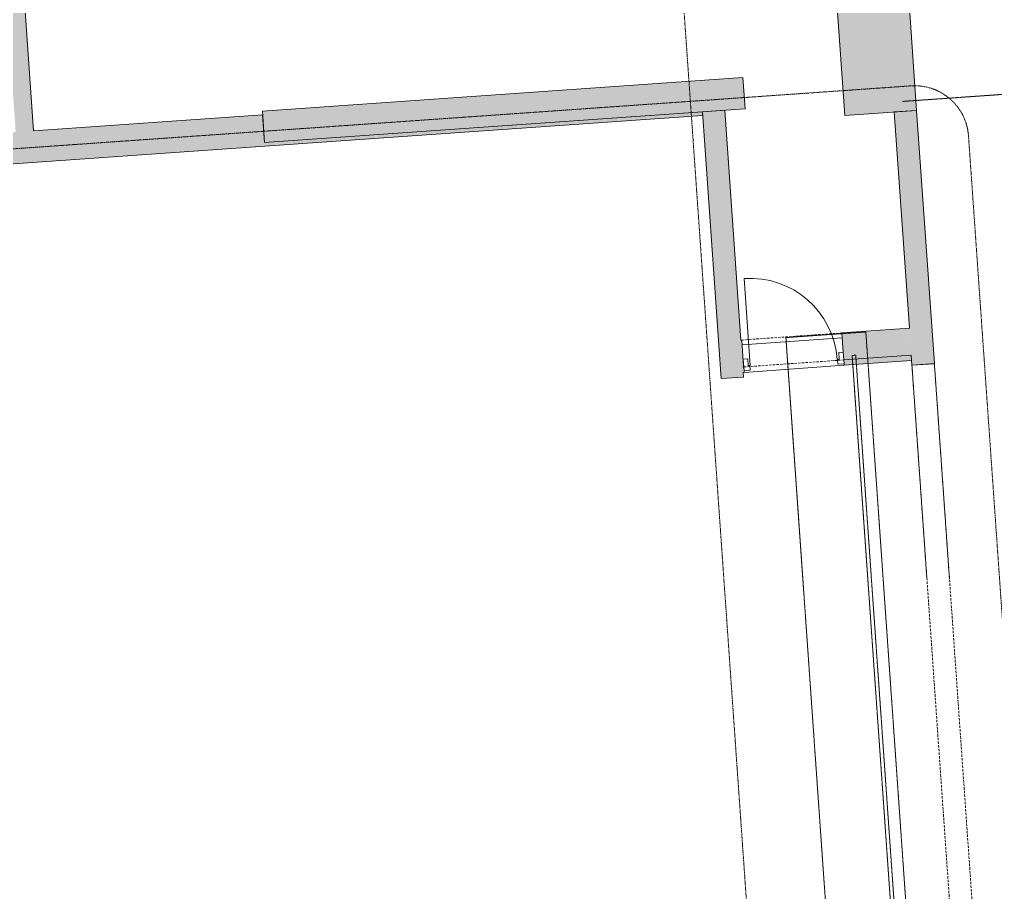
# Model space of a CAD drawing. Header units: millimetres. Extents: x 833941507 to 1669051331, y 817666127 to 1636299673.
# Drawn here: x 834443751 to 834454592, y 818018232 to 818027926 of the extents above; entities that cross this region are included whole.
import ezdxf

# ---------------------------------------------------------------- set-up
doc = ezdxf.new("R2010")
doc.units = ezdxf.units.MM
doc.header["$LTSCALE"] = 3
for name, pattern in [('3A35X-MAGP-P-MP-B02A$0$Dash 1_16_', [3.175, 1.5875, -1.5875]), ('3A35X-MAGP-P-MP-B02A$0$Long Dash', [13.5, 9, -4.5]), ('3A35X-MAGP-P-MP-B02A$0$Overhead', [1.8, 1.2, -0.6]), ('3A35X-MAGP-P-MP-B02B$0$Long Dash', [13.5, 9, -4.5]), ('3A35X-MAGP-P-MP-B02B$0$Overhead', [1.8, 1.2, -0.6])]:
    doc.linetypes.add(name, pattern=pattern)
for name, color, linetype, lineweight in [('3A35X-MAGP-P-MP-B02A$0$A-010-M_LINE', 252, 'Continuous', 5), ('3A35X-MAGP-P-MP-B02A$0$A-200-M_WALL_EXT', 252, 'Continuous', 9), ('3A35X-MAGP-P-MP-B02A$0$A-200-M_WALL_INT', 252, 'Continuous', 9), ('3A35X-MAGP-P-MP-B02A$0$A-200-M_WALL_PAT', 252, 'Continuous', 9), ('3A35X-MAGP-P-MP-B02A$0$A-230-M_FLOOR', 252, 'Continuous', 18), ('3A35X-MAGP-P-MP-B02A$0$A-325-M_DOOR', 252, 'Continuous', 5), ('3A35X-MAGP-P-MP-B02A$0$A-325-MH_DOOR', 252, '3A35X-MAGP-P-MP-B02A$0$Long Dash', 5), ('3A35X-MAGP-P-MP-B02A$0$A-770-MH_FFE_SA', 252, '3A35X-MAGP-P-MP-B02A$0$Overhead', 5), ('3A35X-MAGP-P-MP-B02A$0$Z-070_T_DETAIL', 252, 'Continuous', 5), ('3A35X-MAGP-P-MP-B02B$0$A-010-M_LINE', 252, 'Continuous', 5), ('3A35X-MAGP-P-MP-B02B$0$A-200-M_WALL_EXT', 252, 'Continuous', 9), ('3A35X-MAGP-P-MP-B02B$0$A-200-M_WALL_INT', 252, 'Continuous', 9), ('3A35X-MAGP-P-MP-B02B$0$A-200-M_WALL_PAT', 252, 'Continuous', 9), ('3A35X-MAGP-P-MP-B02B$0$A-230-M_FLOOR', 252, 'Continuous', 18), ('3A35X-MAGP-P-MP-B02B$0$A-325-M_DOOR', 252, 'Continuous', 5), ('3A35X-MAGP-P-MP-B02B$0$A-325-MH_DOOR', 252, '3A35X-MAGP-P-MP-B02B$0$Long Dash', 5), ('3A35X-MAGP-P-MP-B02B$0$A-770-MH_FFE_SA', 252, '3A35X-MAGP-P-MP-B02B$0$Overhead', 5), ('UAJ-23FLOR-h', 251, 'Continuous', 9)]:
    doc.layers.add(name, color=color, linetype=linetype, lineweight=lineweight)
doc.layers.add('UAJ-00XREF', color=7, linetype='Continuous')

# ---------------------------------------------------------------- blocks, each defined once
blk = doc.blocks.new('GBP-LTC-LB01')
at = {"layer": 'UAJ-23FLOR-h'}
h = blk.add_hatch(dxfattribs=at)
h.set_pattern_fill('EARTH,_O', color=256, scale=180, angle=45)
h.set_pattern_definition([(48.9989, (834576001.8, 818046085.3), (-112.727, 1612.5107), [1143, -1143]), (48.9989, (834575678.3, 818046366.6), (-112.727, 1612.5107), [1143, -1143]), (48.9989, (834575354.8, 818046647.8), (-112.727, 1612.5107), [1143, -1143]), (138.9989, (834575340.7, 818046849.3), (-1612.5107, -112.727), [1143, -1143]), (138.9989, (834575621.9, 818047172.8), (-1612.5107, -112.727), [1143, -1143]), (138.9989, (834575903.1, 818047496.3), (-1612.5107, -112.727), [1143, -1143])])
h.paths.add_polyline_path([(834572173, 818200349), (834310584, 818182062), (834331502, 817882832), (834364940, 817885169), (834473096, 818011284), (834480534, 818020120), (834485095, 818025710), (834491376, 818033619), (834497063, 818041013), (834493146, 818043679), (834512789, 818074029), (834518712, 818083675), (834526231, 818096325), (834534646, 818111073), (834545956, 818131981), (834557205, 818154199), (834564040, 818168497), (834570941, 818183576), (834578368, 818200696)])
h.paths.add_polyline_path([(834382131, 817956470), (834418269, 817958996), (834422062, 817963856), (834428403, 817964299), (834467239, 818010696), (834466445, 818021739), (834476098, 818035709), (834485267, 818048983), (834487015, 818051460), (834497268, 818067303), (834492893, 818129890), (834448057, 818126756), (834416897, 818105052), (834382061, 818080789), (834386167, 818022059), (834377588, 818021459)], flags=16)
edge = h.paths.add_edge_path(flags=16)
edge.add_line((834540292, 818142076), (834533466, 818141614))
edge.add_line((834533466, 818141614), (834523258, 818143863))
edge.add_line((834523258, 818143863), (834525897, 818155839))
edge.add_arc((834558382, 818267025), 115835, 237.2184, 253.71313, ccw=False)
edge.add_line((834495665, 818169638), (834498268, 818132357))
edge.add_line((834498268, 818132357), (834496346, 818130135))
edge.add_line((834496346, 818130135), (834492880, 818129893))
edge.add_line((834492880, 818129893), (834494230, 818110588))
edge.add_line((834494230, 818110588), (834496326, 818110708))
edge.add_line((834496326, 818110708), (834498420, 818080754))
edge.add_line((834498420, 818080754), (834498046, 818080727))
edge.add_line((834498046, 818080727), (834498255, 818077746))
edge.add_line((834498255, 818077746), (834503061, 818078082))
edge.add_line((834503061, 818078082), (834504980, 818081212))
edge.add_line((834504980, 818081212), (834509429, 818088471))
edge.add_line((834509429, 818088471), (834515217, 818097914))
edge.add_line((834515217, 818097914), (834526067, 818116416))
edge.add_line((834526067, 818116416), (834532489, 818127889))
edge.add_line((834532489, 818127889), (834534831, 818132146))
edge.add_line((834534831, 818132146), (834540292, 818142076))
h = blk.add_hatch(dxfattribs=at)
h.set_pattern_fill('EARTH,_O', color=256, scale=180, angle=45)
h.set_pattern_definition([(45.0000001, (-1082349.7, 54794.9), (-3e-06, 1616.4461018), [1143, -1143]), (45.0000001, (-1082652.8, 55098), (-3e-06, 1616.4461018), [1143, -1143]), (45.0000001, (-1082955.9, 55401.1), (-3e-06, 1616.4461018), [1143, -1143]), (135.0000001, (-1082955.9, 55603.1), (-1616.4461018, -3e-06), [1143, -1143]), (135.0000001, (-1082652.8, 55906.2), (-1616.4461018, -3e-06), [1143, -1143]), (135.0000001, (-1082349.7, 56209.3), (-1616.4461018, -3e-06), [1143, -1143])])
h.paths.add_polyline_path([(834669469, 818015499), (834651081, 818014214), (834651091, 818014066), (834669480, 818015352)], flags=16)
edge = h.paths.add_edge_path()
edge.add_arc((834611764, 818123015), 22001, 94.0007, 118.6887)
edge.add_line((834601202, 818142316), (834593918, 818141228))
edge.add_arc((834611768, 818123014), 25503, 93.9972, 134.4213, ccw=False)
edge.add_line((834609991, 818148455), (834618164, 818149026))
edge.add_line((834618164, 818149026), (834618408, 818145535))
edge.add_line((834618408, 818145535), (834616365, 818145392))
edge.add_line((834616365, 818145392), (834616609, 818141901))
edge.add_line((834616609, 818141901), (834611622, 818141552))
edge.add_line((834611622, 818141552), (834611378, 818145043))
edge.add_line((834611378, 818145043), (834610229, 818144963))
h.paths.add_polyline_path([(834673233, 818197366), (834607546, 818192774), (834599172, 818174435), (834588349, 818152375), (834578622, 818133891), (834568418, 818115665), (834556457, 818095618), (834546606, 818080042), (834532219, 818058624), (834523692, 818046596), (834515684, 818035708), (834508244, 818025930), (834500656, 818016266), (834489787, 818002934), (834483448, 817995421), (834478638, 817989842), (834458454, 817967379), (834441506, 817949096), (834383076, 817886437), (834482027, 817893355), (834551919, 817920009), (834634905, 817930637), (834634023, 817939309), (834633770, 817941796), (834633578, 817943687), (834508697, 817930984), (834507053, 817930191), (834506409, 817939427), (834507657, 817945567), (834503417, 818006767), (834503064, 818011763), (834514053, 818025792), (834520785, 818034889), (834526319, 818042437), (834532382, 818050706), (834536346, 818056473), (834542258, 818065226), (834550406, 818077287), (834561579, 818095002), (834574523, 818117080), (834587769, 818140310), (834609774, 818143595), (834610002, 818140336), (834634253, 818142031), (834636807, 818105492), (834642791, 818105914), (834646279, 818056033), (834640293, 818055614), (834643382, 818011425), (834641138, 818011268), (834645776, 817944928), (834639048, 817944244), (834640362, 817931328), (834651070, 817932707), (834650588, 817936476), (834685106, 817940897), (834685588, 817937128), (834691374, 817937869)])
blk = doc.blocks.new('3A35X-MAGP-P-MP-B02A')
at = {"layer": '3A35X-MAGP-P-MP-B02A$0$A-200-M_WALL_PAT'}
h = blk.add_hatch(color=256, dxfattribs=at)
h.paths.add_polyline_path([(77325, 102396), (77325, 109406), (76525, 109406), (76525, 102396), (76613, 102396)], flags=0)
h.paths.add_polyline_path([(76525, 111120), (77325, 111120), (77325, 113331), (76525, 113331), (76525, 112456)], flags=0)
for points in [[(67325, 102856), (67525, 102856), (67525, 110819), (67325, 110819), (67325, 102880)], [(73726, 102546), (75425, 102546), (75425, 102896), (70075, 102896), (70075, 102546), (72316, 102546)], [(68019, 102506), (70075, 102506), (70075, 102856), (67225, 102856), (67225, 102506), (67525, 102506)], [(73926, 102506), (74950, 102506), (74950, 102546), (70075, 102546), (70075, 102506), (73925, 102506)]]:
    blk.add_hatch(color=256, dxfattribs=at).paths.add_polyline_path(points, flags=0)
h = blk.add_hatch(color=256, dxfattribs=at)
h.paths.add_polyline_path([(74950, 90653), (75200, 90653), (75200, 93576), (74950, 93576), (74950, 92349)], flags=0)
h.paths.add_polyline_path([(74950, 99576), (75200, 99576), (75200, 102546), (74950, 102546), (74950, 99933)], flags=0)
h = blk.add_hatch(color=256, dxfattribs=at)
h.paths.add_polyline_path([(77325, 90653), (77325, 93578), (77090, 93576), (77090, 93526), (77075, 93524), (77075, 90653), (77275, 90653)], flags=0)
h.paths.add_polyline_path([(77075, 99578), (77325, 99578), (77325, 102396), (77075, 102396), (77075, 99628)], flags=0)
h = blk.add_hatch(color=256, dxfattribs=at)
h.paths.add_polyline_path([(76613, 99688), (77075, 99688), (77074, 99988), (76324, 99988), (76324, 99688), (76525, 99688)], flags=0)
h.paths.add_polyline_path([(75200, 99688), (75209, 99688), (75209, 99988), (75200, 99988), (75200, 99699)], flags=0)
h = blk.add_hatch(color=256, dxfattribs=at)
h.paths.add_polyline_path([(76525, 99628), (77075, 99628), (77075, 99688), (76324, 99688), (76324, 99628)], flags=0)
h.paths.add_polyline_path([(75200, 99628), (75210, 99630), (75209, 99688), (75200, 99688), (75200, 99646)], flags=0)
at = {"layer": '3A35X-MAGP-P-MP-B02A$0$A-010-M_LINE', "linetype": '3A35X-MAGP-P-MP-B02A$0$Overhead'}
blk.add_line((77175, 102506), (89025, 102506), dxfattribs=at)
at = {"layer": '3A35X-MAGP-P-MP-B02A$0$A-200-M_WALL_EXT', "lineweight": 13}
for p, q in [((76525, 109406), (76525, 102396)), ((77325, 102396), (77325, 109406)), ((75425, 102896), (70075, 102896)), ((70075, 102896), (70075, 102546)), ((75425, 102546), (75425, 102896)), ((70075, 102546), (75425, 102546)), ((76525, 102396), (77325, 102396))]:
    blk.add_line(p, q, dxfattribs=at)
at = {"layer": '3A35X-MAGP-P-MP-B02A$0$A-200-M_WALL_INT'}
for p, q in [((67525, 102856), (67525, 104296)), ((70075, 102856), (67525, 102856)), ((70075, 102546), (70075, 102856)), ((67225, 102506), (70075, 102506)), ((74950, 102546), (70075, 102546)), ((70075, 102506), (74950, 102506)), ((74950, 102546), (74950, 99576)), ((75200, 102546), (74950, 102546)), ((75200, 99988), (75200, 102546)), ((77075, 102396), (77075, 99988)), ((77325, 102396), (77075, 102396)), ((77325, 99578), (77325, 102396)), ((75209, 99988), (75200, 99988)), ((75209, 99688), (75209, 99988)), ((77075, 99988), (76324, 99988)), ((76324, 99988), (76324, 99776)), ((75200, 99688), (75210, 99688)), ((75210, 99628), (75210, 99646)), ((77075, 99688), (76324, 99688)), ((76324, 99646), (76324, 99628)), ((77075, 99578), (77075, 99688)), ((74950, 99576), (75200, 99576)), ((75200, 99576), (75200, 99628)), ((75200, 99628), (75210, 99628)), ((76324, 99628), (77075, 99628)), ((77075, 99578), (77325, 99578))]:
    blk.add_line(p, q, dxfattribs=at)
at = {"layer": '3A35X-MAGP-P-MP-B02A$0$A-230-M_FLOOR'}
for p, q in [((75209, 99933), (76324, 99933)), ((76324, 99628), (75210, 99628)), ((77325, 99576), (77075, 99576))]:
    blk.add_line(p, q, dxfattribs=at)
at = {"layer": '3A35X-MAGP-P-MP-B02A$0$A-325-M_DOOR'}
blk.add_line((75283, 99699), (75283, 100667), dxfattribs=at)
at = {"layer": '3A35X-MAGP-P-MP-B02A$0$A-325-M_DOOR', "lineweight": 9}
for p, q in [((75260, 99776), (75210, 99776)), ((75210, 99776), (75210, 99646)), ((75260, 99699), (75260, 99776)), ((76324, 99776), (76274, 99776)), ((76274, 99776), (76274, 99699)), ((76324, 99646), (76324, 99776)), ((75210, 99646), (75280, 99646)), ((75280, 99699), (75260, 99699)), ((75280, 99646), (75280, 99699)), ((76254, 99699), (76254, 99646)), ((76274, 99699), (76254, 99699)), ((76254, 99646), (76324, 99646))]:
    blk.add_line(p, q, dxfattribs=at)
at = {"layer": '3A35X-MAGP-P-MP-B02A$0$A-325-M_DOOR'}
blk.add_arc((75283, 99699), 968, 0, 90, dxfattribs=at)
at = {"layer": '3A35X-MAGP-P-MP-B02A$0$A-325-MH_DOOR'}
for p, q in [((75209, 99988), (76324, 99988)), ((75209, 99688), (76324, 99688)), ((77075, 93578), (77075, 99578)), ((77325, 93578), (77325, 99578))]:
    blk.add_line(p, q, dxfattribs=at)
at = {"layer": '3A35X-MAGP-P-MP-B02A$0$A-770-MH_FFE_SA'}
for p, q in [((75700, 99981), (76590, 99981)), ((75700, 93181), (75700, 99981)), ((76590, 99981), (76590, 93181)), ((76420, 99731), (76460, 99731)), ((76420, 93431), (76420, 99731)), ((76460, 99731), (76460, 93431))]:
    blk.add_line(p, q, dxfattribs=at)
at = {"layer": '3A35X-MAGP-P-MP-B02A$0$Z-070_T_DETAIL', "linetype": '3A35X-MAGP-P-MP-B02A$0$Dash 1_16_', "lineweight": 20}
for p, q in [((74825, 113289), (74825, 91838)), ((51328, 102672), (77280, 102672)), ((77880, 102072), (77880, 89981))]:
    blk.add_line(p, q, dxfattribs=at)
blk.add_arc((77280, 102072), 600, 0, 90, dxfattribs=at)
blk = doc.blocks.new('3A35X-MAGP-P-MP-B02B')
at = {"layer": '3A35X-MAGP-P-MP-B02B$0$A-200-M_WALL_PAT'}
h = blk.add_hatch(color=256, dxfattribs=at)
h.paths.add_polyline_path([(76525, 102396), (77325, 102396), (77325, 109406), (76525, 109406), (76525, 102481)], flags=0)
h.paths.add_polyline_path([(77325, 111120), (77325, 113331), (76525, 113331), (76525, 111120), (77277, 111120)], flags=0)
for points in [[(67325, 102856), (67525, 102856), (67525, 110819), (67325, 110819), (67325, 102880)], [(73726, 102546), (75425, 102546), (75425, 102896), (70075, 102896), (70075, 102546), (72175, 102546)], [(67525, 102506), (70075, 102506), (70075, 102856), (67225, 102856), (67225, 102506), (67325, 102506)], [(70075, 102506), (74950, 102506), (74950, 102546), (70075, 102546)], [(74950, 99576), (75200, 99576), (75200, 102546), (74950, 102546), (74950, 99933)], [(77325, 99578), (77325, 102396), (77075, 102396), (77075, 99578), (77090, 99578)]]:
    blk.add_hatch(color=256, dxfattribs=at).paths.add_polyline_path(points, flags=0)
h = blk.add_hatch(color=256, dxfattribs=at)
h.paths.add_polyline_path([(77075, 99688), (77074, 99988), (76324, 99988), (76324, 99688), (77075, 99688)], flags=0)
h.paths.add_polyline_path([(75200, 99688), (75209, 99688), (75209, 99988), (75200, 99988), (75200, 99699)], flags=0)
h = blk.add_hatch(color=256, dxfattribs=at)
h.paths.add_polyline_path([(77075, 99628), (77075, 99688), (76324, 99688), (76324, 99628), (77075, 99628)], flags=0)
h.paths.add_polyline_path([(75200, 99628), (75210, 99630), (75209, 99688), (75200, 99688), (75200, 99646)], flags=0)
at = {"layer": '3A35X-MAGP-P-MP-B02B$0$A-010-M_LINE', "linetype": '3A35X-MAGP-P-MP-B02B$0$Overhead'}
blk.add_line((77175, 102506), (89025, 102506), dxfattribs=at)
at = {"layer": '3A35X-MAGP-P-MP-B02B$0$A-200-M_WALL_EXT', "lineweight": 13}
for p, q in [((76525, 109406), (76525, 102396)), ((77325, 102396), (77325, 109406)), ((75425, 102896), (70075, 102896)), ((70075, 102896), (70075, 102546)), ((75425, 102546), (75425, 102896)), ((70075, 102546), (75425, 102546)), ((76525, 102396), (77325, 102396))]:
    blk.add_line(p, q, dxfattribs=at)
at = {"layer": '3A35X-MAGP-P-MP-B02B$0$A-200-M_WALL_INT'}
for p, q in [((67525, 102856), (67525, 104296)), ((70075, 102856), (67525, 102856)), ((70075, 102546), (70075, 102856)), ((67225, 102506), (70075, 102506)), ((74950, 102546), (70075, 102546)), ((70075, 102506), (74950, 102506)), ((74950, 102546), (74950, 99576)), ((75200, 102546), (74950, 102546)), ((75200, 99988), (75200, 102546)), ((77075, 102396), (77075, 99988)), ((77325, 102396), (77075, 102396)), ((77325, 99578), (77325, 102396)), ((75209, 99988), (75200, 99988)), ((75209, 99688), (75209, 99988)), ((77075, 99988), (76324, 99988)), ((76324, 99988), (76324, 99776)), ((75200, 99688), (75210, 99688)), ((75210, 99628), (75210, 99646)), ((77075, 99688), (76324, 99688)), ((76324, 99646), (76324, 99628)), ((77075, 99578), (77075, 99688)), ((74950, 99576), (75200, 99576)), ((75200, 99576), (75200, 99628)), ((75200, 99628), (75210, 99628)), ((76324, 99628), (77075, 99628)), ((77075, 99578), (77325, 99578))]:
    blk.add_line(p, q, dxfattribs=at)
at = {"layer": '3A35X-MAGP-P-MP-B02B$0$A-230-M_FLOOR'}
for p, q in [((75209, 99933), (76324, 99933)), ((76324, 99628), (75210, 99628)), ((77325, 99576), (77075, 99576))]:
    blk.add_line(p, q, dxfattribs=at)
at = {"layer": '3A35X-MAGP-P-MP-B02B$0$A-325-M_DOOR'}
blk.add_line((75283, 99699), (75283, 100667), dxfattribs=at)
at = {"layer": '3A35X-MAGP-P-MP-B02B$0$A-325-M_DOOR', "lineweight": 9}
for p, q in [((75260, 99776), (75210, 99776)), ((75210, 99776), (75210, 99646)), ((75260, 99699), (75260, 99776)), ((76324, 99776), (76274, 99776)), ((76274, 99776), (76274, 99699)), ((76324, 99646), (76324, 99776)), ((75210, 99646), (75280, 99646)), ((75280, 99699), (75260, 99699)), ((75280, 99646), (75280, 99699)), ((76254, 99699), (76254, 99646)), ((76274, 99699), (76254, 99699)), ((76254, 99646), (76324, 99646))]:
    blk.add_line(p, q, dxfattribs=at)
at = {"layer": '3A35X-MAGP-P-MP-B02B$0$A-325-M_DOOR'}
blk.add_arc((75283, 99699), 968, 0, 90, dxfattribs=at)
at = {"layer": '3A35X-MAGP-P-MP-B02B$0$A-325-MH_DOOR'}
for p, q in [((75209, 99988), (76324, 99988)), ((75209, 99688), (76324, 99688)), ((77075, 97201), (77075, 99578)), ((77325, 97201), (77325, 99578))]:
    blk.add_line(p, q, dxfattribs=at)
at = {"layer": '3A35X-MAGP-P-MP-B02B$0$A-770-MH_FFE_SA'}
for p, q in [((75700, 99981), (76590, 99981)), ((75700, 97201), (75700, 99981)), ((76590, 99981), (76590, 97201)), ((76420, 99731), (76460, 99731)), ((76420, 97201), (76420, 99731)), ((76460, 99731), (76460, 97201))]:
    blk.add_line(p, q, dxfattribs=at)

msp = doc.modelspace()

# ---------------------------------------------------------------- block references
msp.add_blockref('GBP-LTC-LB01', (0, 0))
at = {"layer": 'UAJ-00XREF', "rotation": 4.012827991232881}
for name in ['3A35X-MAGP-P-MP-B02B', '3A35X-MAGP-P-MP-B02A']:
    msp.add_blockref(name, (834383746, 817919361), dxfattribs=at)

doc.saveas('drawing.dxf')
